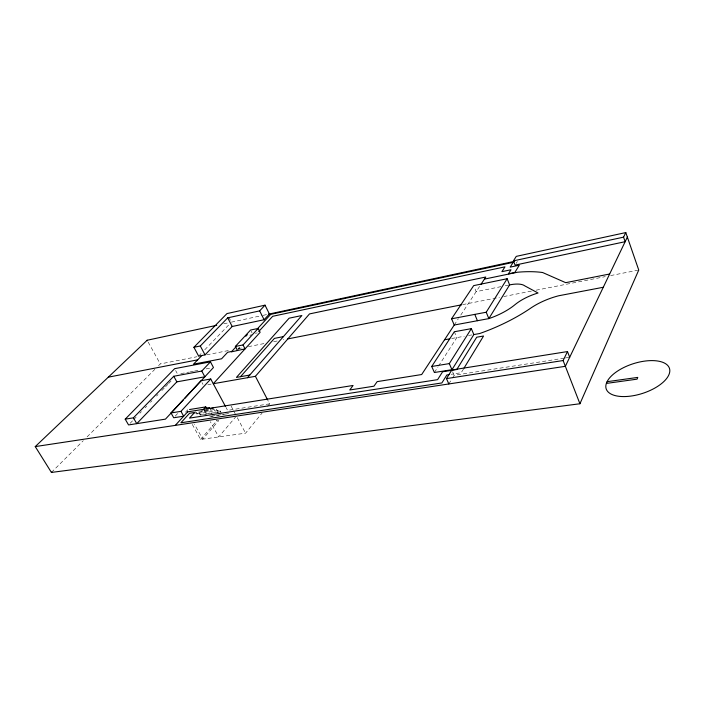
<?xml version="1.0" encoding="UTF-8"?>
<svg xmlns="http://www.w3.org/2000/svg" width="705" height="705" viewBox="0 0 705 705"><rect width="100%" height="100%" fill="white"/><g stroke="black" fill="none" stroke-linecap="round" stroke-linejoin="round"><path stroke-width="0.53" stroke-dasharray="3.52 2.64" d="M463.511 368.953L461.22 372.716L451.156 374.293M448.829 383.952L452.02 378.77M452.548 377.906L454.143 375.316L564.291 358.131M516.227 263.3L517.355 261.502M434.395 372.504L437.937 366.988M438.528 366.071L456.84 337.589L454.337 331.738M454.232 325.023L458.382 318.704M460.753 315.1L480.29 285.384M192.298 424.41L200.625 439.435L245.569 433.178L262.084 413.051M267.592 406.336L269.654 403.824L267.688 400.026M236.245 416.223L218.682 436.924L210.363 421.687M200.625 439.435L216.682 420.92L218.753 420.612L202.723 439.144L194.395 424.093M214.928 412.672L218.092 412.178L219.749 410.292L221.335 413.236M218.092 412.178L216.497 409.217L214.831 411.112L214.029 409.631M195.62 411.746L196.836 413.941L198.519 412.064L200.123 414.981L201.797 413.112L202.591 414.566M185.521 412.196L187.689 409.825L188.914 412.037M237.946 348.922L239.436 347.309M249.87 335.977L251.359 334.355M237.382 350.359L240.995 346.437M175.21 416.153L178.189 412.918M198.651 356.131L201.7 352.967M204.75 349.803L229.107 324.52M130.064 423.37L133.086 420.25M133.844 419.466L136.109 417.122M139.881 413.227L141.397 411.667M145.168 407.763L146.684 406.203M150.456 402.299L151.972 400.74M156.501 396.06L158.017 394.5M161.789 390.596L164.811 387.477M165.569 386.701L167.834 384.357M168.583 383.573L171.606 380.453M51.412 472.429L83.296 440.66M87.12 436.844L154.836 369.349M158.546 365.657L160.282 363.93L197.003 356.721M223.767 323.789L228.2 322.837M231.39 322.15L262.013 315.576M263.071 315.346L267.292 314.439M255.395 333.289L257.29 332.901M500.982 286.644L476.166 291.658L474.509 287.631M505.3 285.772L509.609 284.899M206.724 354.818L230.482 350.156M238.043 348.667L242.361 347.821M248.389 346.64L264.516 343.476M273.69 341.678L278.008 340.832M283.295 339.792L283.868 339.678M462.7 304.595L499.422 297.387M503.74 296.541L531.826 291.033M536.144 290.187L605.269 276.624M610.671 275.558L637.673 270.262M180.815 373.624L189.24 372.046M190.297 371.852L193.452 371.262M194.51 371.068L198.722 370.284M206.098 368.9L211.359 367.922M451.711 338.497L464.278 336.267M468.525 335.51L473.839 334.567M207.86 384.674L211.112 384.102M201.004 410.927L203.128 410.592M204.194 410.425L207.376 409.913M198.519 412.064L216.497 409.217M193.091 413.368L211.121 410.521L209.905 408.283M196.836 413.941L219.749 410.292M269.654 403.824L227.583 410.389L226.058 407.534M205.049 414.152L222.983 411.35M565.366 357.964L569.684 357.285M200.123 414.981L202.238 414.655M203.296 414.487L207.526 413.826M208.583 413.668L213.871 412.839M211.491 416.206L224.111 414.267M225.159 414.099L229.372 413.456M209.799 416.558L224.56 414.284M148.217 342.137L160.282 363.93M175.624 370.53L177.149 373.289M203.604 409.305L206.204 414.073M216.232 420.092L216.682 420.92M202.009 382.612L203.022 384.489M231.055 405.983L233.126 409.869M233.646 410.839L235.197 413.756M237.277 417.642L245.569 433.178M228.94 317.391L230.412 320.246M251.086 330.989L252.064 332.91M452.601 371.764L454.143 375.316"/><path stroke-width="1.06" d="M216.743 325.296L147.169 340.242L35.25 446.591L51.412 472.429L579.933 403.754L638.748 270.05L625.793 232.571L516.263 256.373L513.434 260.859L515.099 265.098L625.15 241.7L623.564 237.153L625.793 232.571M627.362 237.092L565.357 366.309L35.25 446.591M579.933 403.754L563.119 360.537L567.481 351.566L451.826 369.993L446.468 378.594L448.829 383.952M464.084 368.01L483.56 336.012L476.712 337.219L456.787 369.517L442.599 371.773L437.611 379.651L189.486 418.109L194.58 412.469L189.53 413.262L180.877 422.797L441.868 382.947L446.864 374.954L449.156 374.593M454.232 325.023L451.57 318.783L473.681 285.622L507.151 278.731L509.609 284.899L488.847 318.607L454.232 325.023L421.678 374.531L377.175 381.625L373.95 386.19L349.759 389.988L353.082 385.468L187.398 411.896M473.839 334.567L471.354 328.653L454.337 331.738L431.716 366.468L434.395 372.504L451.958 369.702L473.839 334.567L479.656 333.536A88.592 32.756 -22.4 0 0 530.627 308.191A39.136 15.695 -20.6 0 1 558.668 295.774L603.286 287.27M451.57 318.783L486.221 312.227L507.151 278.731M431.716 366.468L449.296 363.604L471.354 328.653M480.88 284.494L485.798 277.012L309.495 313.919L255.413 376.311L213.28 383.723L260.136 332.328L258.18 328.451L250.592 330.028L235.355 346.455L237.382 350.359M247.42 377.721L301.872 315.523L289.12 318.193L236.422 377.413L249.764 375.051M240.511 376.69L274.412 338.391L283.41 336.611M208.081 409.12L209.5 407.534L206.318 408.045M203.604 409.305L205.745 406.917L206.97 409.164M175.289 425.379L187.618 411.861M258.726 331.544L272.668 316.298L504.974 266.851L501.898 271.663L511.01 269.751L508.455 273.813L514.791 272.5L519.312 265.195L510.173 267.133L513.178 262.357L270.729 314.342L257.572 328.645M180.956 411.35L183.661 416.206L173.721 417.765L171.015 412.945L180.956 411.35L210.742 378.99L225.547 406.582M235.355 346.455L243.031 344.939L258.18 328.451M269.407 313.981L265.01 305.168L226.975 313.584L193.91 347.283L198.651 356.131L205.04 354.871L232.192 326.494L264.102 319.735L269.407 313.981L514.685 261.299M236.175 346.657L231.346 351.874L245.058 348.86L243.031 344.939M245.825 336.241L247.314 334.637M171.015 412.945L200.995 380.735L210.742 378.99M183.291 399.964L165.446 419.14L128.557 424.93L125.208 419.158L174.62 368.68L210.442 361.841L213.465 367.525L184.78 398.36M193.91 347.283L200.299 345.988L227.724 317.84L259.651 310.879L265.01 305.168M125.208 419.158L133.412 417.836L173.765 376.258L201.771 371.05L210.442 361.841M201.841 355.505L193.514 364.177L221.59 358.801L227.68 352.253L231.725 351.469M201.771 371.05L204.855 376.787L176.849 381.863L136.761 423.643L133.412 417.836M51.412 472.429L51.879 471.971M513.434 260.859L623.564 237.153M268.49 314.183L269.063 314.06M484.414 279.118L517.399 272.245A112.351 43.913 -22.8 0 1 542.647 272.535L565.71 282.67L609.649 274.007M287.728 338.92L461.616 304.807M108.297 377.175L197.673 359.841M444.529 339.775L449.667 338.858M189.557 409.526L205.745 406.917M211.103 408.477L213.218 408.142M446.468 378.594L563.119 360.537M607.12 381.687L637.769 377.404L637.1 379.149L606.397 383.414M147.169 340.242L147.486 340.815M173.765 376.258L176.849 381.863M200.299 345.988L205.04 354.871M255.413 376.311L267.195 399.083M227.724 317.84L232.192 326.494M259.651 310.879L264.102 319.735M449.296 363.604L451.958 369.702M474.782 314.386L477.426 320.722M486.221 312.227L488.847 318.607A36.678 13.844 -22.2 0 0 514.994 304.675A30.139 11.782 -21.1 0 1 538.047 293.007L524.767 285.86A25.627 9.632 -21.9 0 0 509.609 284.899M567.481 351.566L569.684 357.285M606.661 382.568L605.974 384.789A33.25 15.554 -17.9 0 0 648.336 391.257A33.25 15.554 -17.9 0 0 660.7 361.647A33.25 15.554 -17.9 0 0 607.86 380.286L606.661 382.568"/></g></svg>
